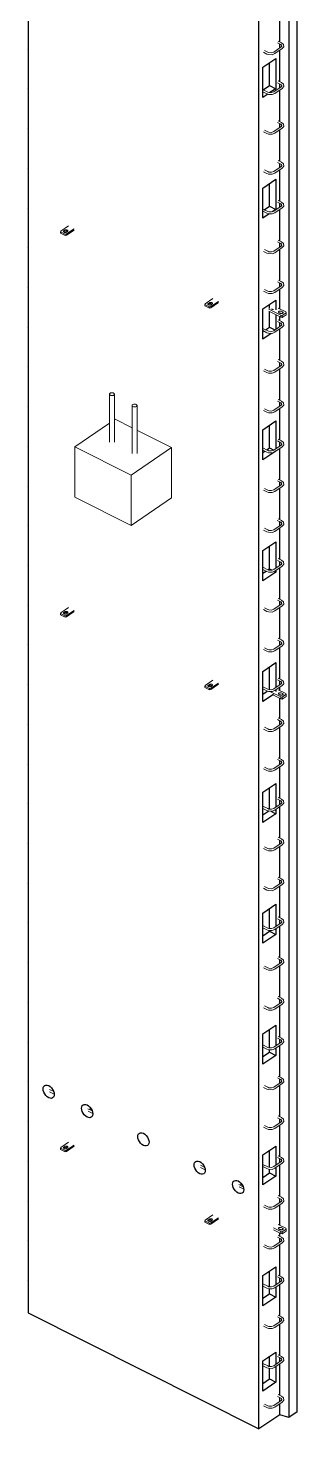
# Model space of a CAD drawing. Header units: millimetres. Extents: x -20701 to -6422, y 1067 to 18539.
# Drawn here: x -7509 to -6422, y 7198 to 12848 of the extents above; entities that cross this region are included whole.
import ezdxf

# ---------------------------------------------------------------- set-up
doc = ezdxf.new("R2010")
doc.units = ezdxf.units.MM
for name, color, linetype, lineweight in [('A-GENM', 13, 'Continuous', 18), ('A-WALL', 113, 'Continuous', 25), ('S-BEAM', 12, 'Continuous', 18), ('S-RBAR', 171, 'Continuous', 18)]:
    doc.layers.add(name, color=color, linetype=linetype, lineweight=lineweight)

# ---------------------------------------------------------------- blocks, each defined once
blk = doc.blocks.new('Rebar Bar - Part 4112021290-431004-3D Ortho')
at = {"layer": 'S-RBAR'}
for p, q in [((-13250.7, 11325.7), (-13250.7, 11132.2)), ((-13230.7, 11132.2), (-13230.7, 11325.7))]:
    blk.add_line(p, q, dxfattribs=at)
for points in [[(-13234.1, 11330.1, 0), (-13236.3, 11331, 0), (-13238.8, 11331.4, 0), (-13241.4, 11331.5, 0), (-13244, 11331.2, 0), (-13246.3, 11330.5, 0), (-13248.2, 11329.5, 0), (-13249.7, 11328.2, 0), (-13250.5, 11326.8, 0), (-13250.6, 11325.3, 0), (-13250.1, 11323.8, 0), (-13248.9, 11322.4, 0), (-13247.2, 11321.3, 0)], [(-13247.2, 11321.3, 0), (-13245, 11320.4, 0), (-13242.5, 11320, 0), (-13239.9, 11319.9, 0), (-13237.4, 11320.2, 0), (-13235, 11320.9, 0), (-13233.1, 11321.9, 0), (-13231.6, 11323.2, 0), (-13230.8, 11324.6, 0), (-13230.7, 11326.1, 0), (-13231.2, 11327.6, 0), (-13232.4, 11329, 0), (-13234.1, 11330.1, 0)]]:
    blk.add_polyline3d(points, dxfattribs=at)
blk = doc.blocks.new('Rebar Bar - Part 2227165887-431004-3D Ortho')
at = {"layer": 'S-RBAR'}
blk.add_line((-13671.1, 7796.6), (-13670.8, 7793.9), dxfattribs=at)
blk = doc.blocks.new('Rebar Bar - Part 3166313199-431004-3D Ortho')
at = {"layer": 'S-RBAR'}
for p, q in [((-12719.8, 7290.9), (-12706.3, 7284.1)), ((-12702.7, 7291.3), (-12716.2, 7298))]:
    blk.add_line(p, q, dxfattribs=at)
blk = doc.blocks.new('Rebar Bar - Part 2227165887-V1-3D Ortho')
at = {"layer": 'S-RBAR'}
for points in [[(-12678.6, 7292.2, 0), (-12687.1, 7289.2, 0), (-12698.2, 7289.6, 0), (-12702.7, 7291.3, 0)], [(-12674.1, 7285.6, 0), (-12685.5, 7281.3, 0), (-12699.2, 7281.7, 0), (-12706.3, 7284.1, 0)]]:
    blk.add_polyline3d(points, dxfattribs=at)
blk = doc.blocks.new('Rebar Bar - Part 981547073-431004-3D Ortho')
at = {"layer": 'S-RBAR'}
for p, q in [((-12648.5, 7312.5), (-12678.6, 7292.2)), ((-12674.1, 7285.6), (-12644.1, 7305.9))]:
    blk.add_line(p, q, dxfattribs=at)
blk = doc.blocks.new('Rebar Bar - Part 2227165887-V2-3D Ortho')
at = {"layer": 'S-RBAR'}
for points in [[(-12648.5, 7312.5, 0), (-12645.5, 7316.4, 0), (-12646.9, 7319.8, 0), (-12650.2, 7322.1, 0)], [(-12644.1, 7305.9, 0), (-12638.1, 7313.3, 0), (-12639.1, 7322.6, 0), (-12646.6, 7329.3, 0)]]:
    blk.add_polyline3d(points, dxfattribs=at)
blk = doc.blocks.new('Rebar Bar - Part 3131074535-431004-3D Ortho')
at = {"layer": 'S-RBAR'}
for p, q in [((-12663.7, 7328.9), (-12650.2, 7322.1)), ((-12646.6, 7329.3), (-12660.1, 7336))]:
    blk.add_line(p, q, dxfattribs=at)
blk = doc.blocks.new('Rebar Bar - Part 3166313199-V3-3D Ortho')
at = {"layer": 'S-RBAR'}
for p, q in [((-12702.7, 7451.8), (-12722.5, 7461.8)), ((-12722.5, 7452.8), (-12706.3, 7444.7))]:
    blk.add_line(p, q, dxfattribs=at)
blk = doc.blocks.new('Rebar Bar - Part 3166313199-V4-3D Ortho')
at = {"layer": 'S-RBAR'}
for p, q in [((-12719.8, 7612), (-12706.3, 7605.3)), ((-12702.7, 7612.4), (-12716.1, 7619.1))]:
    blk.add_line(p, q, dxfattribs=at)
blk = doc.blocks.new('Rebar Bar - Part 3131074535-V5-3D Ortho')
at = {"layer": 'S-RBAR'}
for p, q in [((-12664.1, 10861.7), (-12650.2, 10854.7)), ((-12646.6, 10861.9), (-12660.1, 10868.6))]:
    blk.add_line(p, q, dxfattribs=at)
blk = doc.blocks.new('Rebar Bar - Part 3166313199-V6-3D Ortho')
at = {"layer": 'S-RBAR'}
for p, q in [((-12702.7, 11626.7), (-12722.5, 11636.7)), ((-12722.4, 11627.7), (-12706.3, 11619.6))]:
    blk.add_line(p, q, dxfattribs=at)
blk = doc.blocks.new('Rebar Bar - Part 3131074535-V7-3D Ortho')
at = {"layer": 'S-RBAR'}
for p, q in [((-12663.7, 11824.9), (-12650.2, 11818.2)), ((-12646.6, 11825.3), (-12659.8, 11831.9))]:
    blk.add_line(p, q, dxfattribs=at)
blk = doc.blocks.new('Rebar Bar - Part 1179536722-431004-3D Ortho')
at = {"layer": 'S-RBAR'}
blk.add_line((-13419.5, 8493.6), (-13419.5, 8484.4), dxfattribs=at)
blk = doc.blocks.new('Rebar Bar - Part 1179536722-V9-3D Ortho')
at = {"layer": 'S-RBAR'}
blk.add_line((-12811.5, 8189.6), (-12811.5, 8179), dxfattribs=at)
blk = doc.blocks.new('Rebar Bar - Part 1449432374-431004-3D Ortho')
at = {"layer": 'S-RBAR'}
for p, q in [((-13567.4, 8558.8), (-13584.1, 8567.2)), ((-13583.8, 8558), (-13565.1, 8548.6)), ((-13412.2, 8480.8), (-13429.4, 8489.5)), ((-13428.5, 8480), (-13409.7, 8470.6))]:
    blk.add_line(p, q, dxfattribs=at)
blk = doc.blocks.new('Rebar Bar - Part 1449432374-V10-3D Ortho')
at = {"layer": 'S-RBAR'}
for p, q in [((-12957.4, 8252.4), (-12974.8, 8261.1)), ((-12973.8, 8251.7), (-12955.1, 8242.3)), ((-12802.1, 8174.4), (-12819.5, 8183.1)), ((-12818.5, 8173.7), (-12799.8, 8164.3))]:
    blk.add_line(p, q, dxfattribs=at)
blk = doc.blocks.new('RR spread anchor face based - RR-SA-1_4-160-2134593-3D Ortho')
at = {"layer": 'A-GENM'}
for p, q in [((-12955.4, 8039.9), (-12956.8, 8036.7)), ((-12956.8, 8036.7), (-12937.8, 8027.2)), ((-12956.8, 8031.9), (-12956.8, 8036.7)), ((-12937.8, 8022.3), (-12956.8, 8031.9)), ((-12924.5, 8060.8), (-12955.4, 8039.9)), ((-12942.5, 8041.5), (-12938.6, 8044.1)), ((-12938.6, 8039.3), (-12942.5, 8036.6)), ((-12937.8, 8027.2), (-12932.7, 8028.5)), ((-12937.8, 8022.3), (-12937.8, 8027.2)), ((-12932.7, 8028.5), (-12901.7, 8049.4)), ((-12901.7, 8044.6), (-12932.7, 8023.6)), ((-12932.7, 8028.5), (-12932.7, 8023.6)), ((-12928, 8038.8), (-12931.9, 8036.2)), ((-12932.7, 8023.6), (-12937.8, 8022.3))]:
    blk.add_line(p, q, dxfattribs=at)
for points in [[(-12931.9, 8036.2, 0), (-12933.3, 8035.5, 0), (-12934.9, 8035, 0), (-12936.7, 8034.8, 0), (-12938.5, 8034.8, 0), (-12940.2, 8035.1, 0), (-12941.8, 8035.7, 0), (-12943, 8036.5, 0), (-12943.8, 8037.5, 0), (-12944.2, 8038.5, 0), (-12944.1, 8039.6, 0), (-12943.5, 8040.6, 0), (-12942.5, 8041.5, 0)], [(-12938.6, 8044.1, 0), (-12937.2, 8044.9, 0), (-12935.6, 8045.3, 0), (-12933.8, 8045.5, 0), (-12932, 8045.5, 0), (-12930.3, 8045.2, 0), (-12928.7, 8044.6, 0), (-12927.5, 8043.8, 0), (-12926.7, 8042.8, 0), (-12926.3, 8041.8, 0), (-12926.4, 8040.7, 0), (-12927, 8039.7, 0), (-12928, 8038.8, 0)], [(-12927.7, 8039.1, 0), (-12928.7, 8039.7, 0), (-12930.3, 8040.3, 0), (-12932, 8040.6, 0), (-12933.8, 8040.7, 0), (-12935.6, 8040.5, 0), (-12937.2, 8040, 0), (-12938.6, 8039.3, 0)]]:
    blk.add_polyline3d(points, dxfattribs=at)
blk = doc.blocks.new('RR spread anchor face based - RR-SA-1_4-160-V11-3D Ortho')
at = {"layer": 'A-GENM'}
for p, q in [((-13538.9, 14185.9), (-13540.2, 14182.7)), ((-13507.9, 14206.8), (-13538.9, 14185.9)), ((-13526, 14187.5), (-13522, 14190.1)), ((-13522, 14185.2), (-13526, 14182.6)), ((-13516.1, 14174.5), (-13485.2, 14195.4)), ((-13485.2, 14190.5), (-13516.1, 14169.6)), ((-13511.4, 14184.8), (-13515.4, 14182.1)), ((-13540.2, 14182.7), (-13521.3, 14173.2)), ((-13540.2, 14177.8), (-13540.2, 14182.7)), ((-13521.3, 14168.3), (-13540.2, 14177.8)), ((-13521.3, 14173.2), (-13516.1, 14174.5)), ((-13521.3, 14168.3), (-13521.3, 14173.2)), ((-13516.1, 14169.6), (-13521.3, 14168.3)), ((-13516.1, 14174.5), (-13516.1, 14169.6))]:
    blk.add_line(p, q, dxfattribs=at)
for points in [[(-13515.4, 14182.1, 0), (-13516.7, 14181.4, 0), (-13518.3, 14180.9, 0), (-13520.1, 14180.7, 0), (-13522, 14180.8, 0), (-13523.7, 14181.1, 0), (-13525.2, 14181.7, 0), (-13526.4, 14182.5, 0), (-13527.3, 14183.5, 0), (-13527.6, 14184.5, 0), (-13527.5, 14185.6, 0), (-13527, 14186.6, 0), (-13526, 14187.5, 0)], [(-13522, 14190.1, 0), (-13520.7, 14190.8, 0), (-13519.1, 14191.3, 0), (-13517.3, 14191.5, 0), (-13515.4, 14191.5, 0), (-13513.7, 14191.1, 0), (-13512.2, 14190.5, 0), (-13511, 14189.8, 0), (-13510.1, 14188.8, 0), (-13509.8, 14187.8, 0), (-13509.9, 14186.7, 0), (-13510.4, 14185.7, 0), (-13511.4, 14184.8, 0)], [(-13511.3, 14185.2, 0), (-13512.2, 14185.7, 0), (-13513.7, 14186.3, 0), (-13515.4, 14186.6, 0), (-13517.3, 14186.6, 0), (-13519.1, 14186.4, 0), (-13520.7, 14186, 0), (-13522, 14185.2, 0)]]:
    blk.add_polyline3d(points, dxfattribs=at)
blk = doc.blocks.new('RR spread anchor face based - RR-SA-2_5-200-V12-3D Ortho')
at = {"layer": 'A-GENM'}
for p, q in [((-12699, 11714.7), (-12649.8, 11689.9)), ((-12649.8, 11681.8), (-12699, 11706.6)), ((-12686.3, 11714.4), (-12688.1, 11715.4)), ((-12630.2, 11703.2), (-12660.5, 11718.4)), ((-12652.5, 11697.5), (-12657.1, 11699.8)), ((-12647.9, 11705.9), (-12643.4, 11703.7)), ((-12645.7, 11696.7), (-12647.9, 11697.8)), ((-12644.4, 11689.2), (-12628.1, 11700.2)), ((-12628.1, 11700.2), (-12630.2, 11703.2)), ((-12628.1, 11692.1), (-12628.1, 11700.2)), ((-12649.8, 11689.9), (-12644.4, 11689.2)), ((-12649.8, 11681.8), (-12649.8, 11689.9)), ((-12644.4, 11681), (-12649.8, 11681.8)), ((-12628.1, 11692.1), (-12644.4, 11681)), ((-12644.4, 11681), (-12644.4, 11689.2))]:
    blk.add_line(p, q, dxfattribs=at)
for points in [[(-12679.4, 11713.7, 0), (-12681.2, 11713.4, 0), (-12683, 11713.5, 0), (-12684.7, 11713.8, 0), (-12686.3, 11714.4, 0)], [(-12657.1, 11699.8, 0), (-12658.3, 11700.6, 0), (-12659.1, 11701.5, 0), (-12659.5, 11702.6, 0), (-12659.4, 11703.6, 0), (-12658.8, 11704.6, 0), (-12657.8, 11705.5, 0), (-12656.5, 11706.2, 0), (-12654.8, 11706.7, 0), (-12653, 11706.9, 0), (-12651.2, 11706.9, 0), (-12649.5, 11706.5, 0), (-12647.9, 11705.9, 0)], [(-12647.9, 11697.8, 0), (-12649.5, 11698.4, 0), (-12651.2, 11698.7, 0), (-12653, 11698.8, 0), (-12654.8, 11698.6, 0)], [(-12643.4, 11703.7, 0), (-12642.2, 11702.9, 0), (-12641.4, 11701.9, 0), (-12641, 11700.9, 0), (-12641.1, 11699.8, 0), (-12641.7, 11698.8, 0), (-12642.7, 11697.9, 0), (-12644, 11697.2, 0), (-12645.7, 11696.7, 0), (-12647.4, 11696.5, 0), (-12649.3, 11696.6, 0), (-12651, 11696.9, 0), (-12652.5, 11697.5, 0)]]:
    blk.add_polyline3d(points, dxfattribs=at)
blk = doc.blocks.new('RR spread anchor face based - RR-SA-2_5-200-V13-3D Ortho')
at = {"layer": 'A-GENM'}
for p, q in [((-12630.2, 10163.8), (-12660.5, 10179)), ((-12691.2, 10171.3), (-12649.8, 10150.6)), ((-12649.8, 10142.4), (-12680.1, 10157.7)), ((-12652.5, 10158.1), (-12657.1, 10160.4)), ((-12649.8, 10150.6), (-12644.4, 10149.8)), ((-12649.8, 10142.4), (-12649.8, 10150.6)), ((-12644.4, 10141.6), (-12649.8, 10142.4)), ((-12647.9, 10166.6), (-12643.4, 10164.3)), ((-12645.7, 10157.3), (-12647.9, 10158.4)), ((-12644.4, 10149.8), (-12628.1, 10160.8)), ((-12628.1, 10152.7), (-12644.4, 10141.6)), ((-12644.4, 10141.6), (-12644.4, 10149.8)), ((-12628.1, 10160.8), (-12630.2, 10163.8)), ((-12628.1, 10152.7), (-12628.1, 10160.8))]:
    blk.add_line(p, q, dxfattribs=at)
for points in [[(-12657.1, 10160.4, 0), (-12658.3, 10161.2, 0), (-12659.1, 10162.1, 0), (-12659.5, 10163.2, 0), (-12659.4, 10164.2, 0), (-12658.8, 10165.2, 0), (-12657.8, 10166.1, 0), (-12656.5, 10166.8, 0), (-12654.8, 10167.3, 0), (-12653, 10167.5, 0), (-12651.2, 10167.5, 0), (-12649.5, 10167.1, 0), (-12647.9, 10166.6, 0)], [(-12647.9, 10158.4, 0), (-12649.5, 10159, 0), (-12651.2, 10159.4, 0), (-12653, 10159.4, 0), (-12654.8, 10159.2, 0)], [(-12643.4, 10164.3, 0), (-12642.2, 10163.5, 0), (-12641.4, 10162.5, 0), (-12641, 10161.5, 0), (-12641.1, 10160.4, 0), (-12641.7, 10159.4, 0), (-12642.7, 10158.5, 0), (-12644, 10157.8, 0), (-12645.7, 10157.3, 0), (-12647.4, 10157.1, 0), (-12649.3, 10157.2, 0), (-12651, 10157.5, 0), (-12652.5, 10158.1, 0)]]:
    blk.add_polyline3d(points, dxfattribs=at)
blk = doc.blocks.new('RR spread anchor face based - RR-SA-2_5-200-1726821-3D Ortho')
at = {"layer": 'A-GENM'}
for p, q in [((-12680.1, 13861.9), (-12649.8, 13846.7)), ((-12649.8, 13838.6), (-12680.1, 13853.8)), ((-12630.2, 13860), (-12660.5, 13875.2)), ((-12652.5, 13854.3), (-12657.1, 13856.5)), ((-12649.8, 13846.7), (-12644.4, 13845.9)), ((-12649.8, 13838.6), (-12649.8, 13846.7)), ((-12647.9, 13862.7), (-12643.4, 13860.4)), ((-12645.7, 13853.5), (-12647.9, 13854.6)), ((-12644.4, 13845.9), (-12628.1, 13857)), ((-12628.1, 13848.8), (-12644.4, 13837.8)), ((-12644.4, 13837.8), (-12644.4, 13845.9)), ((-12628.1, 13857), (-12630.2, 13860)), ((-12628.1, 13848.8), (-12628.1, 13857)), ((-12644.4, 13837.8), (-12649.8, 13838.6))]:
    blk.add_line(p, q, dxfattribs=at)
for points in [[(-12657.1, 13856.5, 0), (-12658.3, 13857.3, 0), (-12659.1, 13858.3, 0), (-12659.5, 13859.3, 0), (-12659.4, 13860.4, 0), (-12658.8, 13861.4, 0), (-12657.8, 13862.3, 0), (-12656.5, 13863, 0), (-12654.8, 13863.5, 0), (-12653, 13863.7, 0), (-12651.2, 13863.6, 0), (-12649.5, 13863.3, 0), (-12647.9, 13862.7, 0)], [(-12647.9, 13854.6, 0), (-12649.5, 13855.2, 0), (-12651.2, 13855.5, 0), (-12653, 13855.6, 0), (-12654.8, 13855.4, 0)], [(-12643.4, 13860.4, 0), (-12642.2, 13859.6, 0), (-12641.4, 13858.7, 0), (-12641, 13857.7, 0), (-12641.1, 13856.6, 0), (-12641.7, 13855.6, 0), (-12642.7, 13854.7, 0), (-12644, 13854, 0), (-12645.7, 13853.5, 0), (-12647.4, 13853.3, 0), (-12649.3, 13853.3, 0), (-12651, 13853.7, 0), (-12652.5, 13854.3, 0)]]:
    blk.add_polyline3d(points, dxfattribs=at)

msp = doc.modelspace()

# ---------------------------------------------------------------- linework, layer by layer
at = {"layer": 'A-WALL'}
for p, q in [((-7508.32417, 14770.09713), (-7508.32417, 7665.60399)), ((-6576.31833, 7197.5092), (-6576.31833, 14585.77831)), ((-6454.64938, 14599.92668), (-6454.64938, 7244.15133)), ((-6422.02256, 11388.88867), (-6422.02256, 14622.02008)), ((-6491.48422, 12792.4611), (-6491.48422, 12919.36398)), ((-6491.48422, 12768.33639), (-6491.48422, 12783.51423)), ((-6560.00408, 12690.24617), (-6507.79847, 12725.59744)), ((-6507.79847, 12725.59744), (-6507.79847, 12603.74583)), ((-6491.48422, 12631.88776), (-6491.48422, 12758.79064)), ((-6560.00408, 12568.39457), (-6560.00408, 12690.24617)), ((-6533.26738, 12616.96449), (-6533.26738, 12708.35105)), ((-6558.94186, 12599.5789), (-6533.26738, 12616.96449)), ((-6533.26738, 12616.96449), (-6507.79847, 12603.74583)), ((-6507.79847, 12603.74583), (-6531.20956, 12587.89291)), ((-6491.48422, 12607.76305), (-6491.48422, 12622.94089)), ((-6540.23434, 12581.78174), (-6560.00408, 12568.39457)), ((-6491.48422, 12471.31442), (-6491.48422, 12597.90671)), ((-6491.48422, 12447.18971), (-6491.48422, 12462.36755)), ((-6491.48422, 12310.74108), (-6491.48422, 12437.64396)), ((-6491.48422, 12286.61637), (-6491.48422, 12301.79421)), ((-6491.48422, 12150.16774), (-6491.48422, 12277.07062)), ((-6560.00408, 12202.83974), (-6507.79847, 12238.19101)), ((-6533.26738, 12129.55806), (-6533.26738, 12220.94462)), ((-6507.79847, 12238.19101), (-6507.79847, 12116.33941)), ((-6560.00408, 12080.98814), (-6560.00408, 12202.83974)), ((-6534.08404, 12098.54001), (-6560.00408, 12080.98814)), ((-6554.12041, 12115.43733), (-6533.26738, 12129.55806)), ((-6533.26738, 12129.55806), (-6507.79847, 12116.33941)), ((-6507.79847, 12116.33941), (-6521.42377, 12107.11297)), ((-6491.48422, 12126.04303), (-6491.48422, 12141.22087)), ((-6491.48422, 11989.5944), (-6491.48422, 12116.49728)), ((-6491.48422, 11965.46969), (-6491.48422, 11980.64753)), ((-6491.48422, 11829.02106), (-6491.48422, 11955.92394)), ((-6491.48422, 11804.89635), (-6491.48422, 11820.07419)), ((-6491.48422, 11715.15087), (-6491.48422, 11795.3506)), ((-6560.00408, 11715.43332), (-6507.79847, 11750.78458)), ((-6560.00408, 11593.58171), (-6560.00408, 11715.43332)), ((-6533.26738, 11716.89522), (-6533.26738, 11733.5382)), ((-6533.26738, 11642.15163), (-6533.26738, 11704.92357)), ((-6507.79847, 11750.78458), (-6507.79847, 11711.8)), ((-6491.48422, 11698.21877), (-6491.48422, 11698.6862)), ((-6549.29896, 11631.29577), (-6533.26738, 11642.15163)), ((-6533.26738, 11642.15163), (-6511.40128, 11630.80288)), ((-6507.79847, 11692.13195), (-6507.79847, 11633.21621)), ((-6491.48422, 11668.44772), (-6491.48422, 11683.93821)), ((-6491.48422, 11644.32301), (-6491.48422, 11659.50085)), ((-6560.00408, 11624.04675), (-6556.88035, 11626.162)), ((-6525.97058, 11616.62765), (-6560.00408, 11593.58171)), ((-6491.48422, 11507.87438), (-6491.48422, 11634.77726)), ((-6491.48422, 11483.74967), (-6491.48422, 11498.92751)), ((-6491.48422, 11347.30104), (-6491.48422, 11474.20392)), ((-6422.02256, 7266.24473), (-6422.02256, 11372.64599)), ((-6422.02087, 11372.64713), (-6422.02087, 11388.88981)), ((-6491.48422, 11323.17633), (-6491.48422, 11338.35417)), ((-6491.48422, 11186.7277), (-6491.48422, 11313.63058)), ((-6560.00408, 11228.02689), (-6507.79847, 11263.37816)), ((-6533.26738, 11154.7452), (-6533.26738, 11246.13177)), ((-6507.79847, 11263.37816), (-6507.79847, 11151.49619)), ((-6560.00408, 11106.17528), (-6560.00408, 11228.02689)), ((-6560.00408, 11136.64032), (-6552.06128, 11142.01883)), ((-6507.79847, 11141.52655), (-6560.00408, 11106.17528)), ((-6544.47752, 11147.1542), (-6533.26738, 11154.7452)), ((-6533.26738, 11154.7452), (-6516.12603, 11145.84865)), ((-6507.79847, 11142.00997), (-6507.79847, 11141.52655)), ((-6491.48422, 11162.60299), (-6491.48422, 11177.78083)), ((-6491.48422, 11026.15436), (-6491.48422, 11153.05724)), ((-6491.48422, 11002.02965), (-6491.48422, 11017.20749)), ((-6491.48422, 10865.58102), (-6491.48422, 10992.4839)), ((-6491.48422, 10841.45631), (-6491.48422, 10856.63415)), ((-6491.48422, 10705.00768), (-6491.48422, 10831.91056)), ((-6560.00408, 10740.62046), (-6507.79847, 10775.97173)), ((-6560.00408, 10618.76885), (-6560.00408, 10740.62046)), ((-6533.26738, 10667.33877), (-6533.26738, 10758.72534)), ((-6507.79847, 10775.97173), (-6507.79847, 10669.77617)), ((-6491.48422, 10680.88297), (-6491.48422, 10696.06081)), ((-6560.00408, 10649.23389), (-6547.24221, 10657.87565)), ((-6507.79847, 10654.12012), (-6560.00408, 10618.76885)), ((-6539.65637, 10663.01244), (-6533.26738, 10667.33877)), ((-6533.26738, 10667.33877), (-6522.35978, 10661.6776)), ((-6513.1903, 10656.91854), (-6507.79847, 10654.12012)), ((-6507.79847, 10660.28995), (-6507.79847, 10654.12012)), ((-6491.48422, 10544.43434), (-6491.48422, 10671.33722)), ((-6491.48422, 10520.30963), (-6491.48422, 10535.48747)), ((-6491.48422, 10383.861), (-6491.48422, 10510.76388)), ((-6491.48422, 10359.73629), (-6491.48422, 10374.91413)), ((-6491.48422, 10223.40291), (-6491.48422, 10350.19054)), ((-6560.00408, 10253.21403), (-6507.79847, 10288.5653)), ((-6507.79847, 10288.5653), (-6507.79847, 10188.05615)), ((-6560.00408, 10131.36242), (-6560.00408, 10253.21403)), ((-6533.26738, 10179.93234), (-6533.26738, 10271.31891)), ((-6560.00408, 10161.82746), (-6542.23492, 10173.85993)), ((-6533.26738, 10179.93234), (-6532.26985, 10179.41462)), ((-6507.79847, 10178.56993), (-6507.79847, 10172.33832)), ((-6491.48422, 10199.16295), (-6491.48422, 10214.34079)), ((-6491.48422, 10175.7589), (-6491.48422, 10189.6172)), ((-6517.58702, 10160.08533), (-6560.00408, 10131.36242)), ((-6491.48422, 10158.8268), (-6491.48422, 10159.29423)), ((-6491.48422, 10062.71432), (-6491.48422, 10144.54624)), ((-6491.48422, 10038.58961), (-6491.48422, 10053.76745)), ((-6491.48422, 9902.14098), (-6491.48422, 10029.04386)), ((-6491.48422, 9878.01627), (-6491.48422, 9893.19411)), ((-6491.48422, 9741.56764), (-6491.48422, 9868.47052)), ((-6560.00408, 9765.8076), (-6507.79847, 9801.15887)), ((-6533.26738, 9697.84903), (-6533.26738, 9783.91248)), ((-6507.79847, 9801.15887), (-6507.79847, 9706.33613)), ((-6560.00408, 9643.95599), (-6560.00408, 9765.8076)), ((-6491.48422, 9717.44293), (-6491.48422, 9732.62077)), ((-6560.00408, 9674.42104), (-6536.4968, 9690.3391)), ((-6507.79847, 9679.30726), (-6560.00408, 9643.95599)), ((-6527.67778, 9689.62485), (-6507.79847, 9679.30726)), ((-6507.79847, 9696.84991), (-6507.79847, 9679.30726)), ((-6491.48422, 9580.9943), (-6491.48422, 9707.89718)), ((-6491.48422, 9556.86959), (-6491.48422, 9572.04743)), ((-6491.48422, 9420.42096), (-6491.48422, 9547.32384)), ((-6491.48422, 9396.29625), (-6491.48422, 9411.47409)), ((-6491.48422, 9259.84762), (-6491.48422, 9386.7505)), ((-6560.00408, 9278.40117), (-6507.79847, 9313.75244)), ((-6560.00408, 9156.54957), (-6560.00408, 9278.40117)), ((-6533.26738, 9216.12901), (-6533.26738, 9296.50605)), ((-6507.79847, 9313.75244), (-6507.79847, 9224.61611)), ((-6507.79847, 9215.12989), (-6507.79847, 9191.90083)), ((-6491.48422, 9235.72291), (-6491.48422, 9250.90075)), ((-6491.48422, 9099.27428), (-6491.48422, 9226.17716)), ((-6560.00408, 9187.01461), (-6533.26738, 9205.11949)), ((-6507.79847, 9191.90083), (-6560.00408, 9156.54957)), ((-6533.26738, 9205.11949), (-6533.26738, 9208.11488)), ((-6533.26738, 9205.11949), (-6507.79847, 9191.90083)), ((-6491.48422, 9075.14957), (-6491.48422, 9090.32741)), ((-6491.48422, 8938.70094), (-6491.48422, 9065.60382)), ((-6491.48422, 8914.57623), (-6491.48422, 8929.75407)), ((-6491.48422, 8778.1276), (-6491.48422, 8905.03048)), ((-6560.00408, 8790.99474), (-6507.79847, 8826.34601)), ((-6507.79847, 8826.34601), (-6507.79847, 8742.89609)), ((-6560.00408, 8669.14314), (-6560.00408, 8790.99474)), ((-6533.26738, 8734.40899), (-6533.26738, 8809.09962)), ((-6491.48422, 8754.00289), (-6491.48422, 8769.18073)), ((-6560.00408, 8699.60818), (-6533.26738, 8717.71306)), ((-6507.79847, 8704.4944), (-6560.00408, 8669.14314)), ((-6533.26738, 8717.71306), (-6533.26738, 8726.39486)), ((-6533.26738, 8717.71306), (-6507.79847, 8704.4944)), ((-6507.79847, 8733.40987), (-6507.79847, 8704.4944)), ((-6491.48422, 8617.55426), (-6491.48422, 8744.45714)), ((-6491.48422, 8593.42955), (-6491.48422, 8608.60739)), ((-6491.48422, 8456.98092), (-6491.48422, 8583.8838)), ((-6491.48422, 8432.85621), (-6491.48422, 8448.03405)), ((-6491.48422, 8296.40758), (-6491.48422, 8423.31046)), ((-6560.00408, 8303.58831), (-6507.79847, 8338.93958)), ((-6533.26738, 8252.68897), (-6533.26738, 8321.69319)), ((-6507.79847, 8338.93958), (-6507.79847, 8261.17607)), ((-6560.00408, 8181.73671), (-6560.00408, 8303.58831)), ((-6507.79847, 8251.68985), (-6507.79847, 8217.08798)), ((-6491.48422, 8272.28287), (-6491.48422, 8287.46071)), ((-6491.48422, 8135.83424), (-6491.48422, 8262.73712)), ((-6560.00408, 8212.20175), (-6533.26738, 8230.30663)), ((-6507.79847, 8217.08798), (-6560.00408, 8181.73671)), ((-6533.26738, 8230.30663), (-6533.26738, 8244.67484)), ((-6533.26738, 8230.30663), (-6507.79847, 8217.08798)), ((-6491.48422, 8111.70953), (-6491.48422, 8126.88737)), ((-6491.48422, 8018.98545), (-6491.48422, 8102.16378)), ((-6491.48422, 7975.2609), (-6491.48422, 7987.77279)), ((-6491.48422, 7951.13619), (-6491.48422, 7966.31403)), ((-6491.48422, 7814.68756), (-6491.48422, 7941.59044)), ((-6560.00408, 7816.18189), (-6507.79847, 7851.53315)), ((-6560.00408, 7694.33028), (-6560.00408, 7816.18189)), ((-6533.26738, 7770.96895), (-6533.26738, 7834.28677)), ((-6507.79847, 7851.53315), (-6507.79847, 7779.45605)), ((-6491.48422, 7790.56285), (-6491.48422, 7805.74069)), ((-6560.00408, 7724.79532), (-6533.26738, 7742.9002)), ((-6533.26738, 7742.9002), (-6533.26738, 7762.95482)), ((-6533.26738, 7742.9002), (-6507.79847, 7729.68155)), ((-6507.79847, 7769.96983), (-6507.79847, 7729.68155)), ((-6491.48422, 7654.11422), (-6491.48422, 7781.0171)), ((-6507.79847, 7729.68155), (-6560.00408, 7694.33028)), ((-7508.32417, 7665.60399), (-6576.31833, 7197.5092)), ((-6491.48422, 7629.98951), (-6491.48422, 7645.16735)), ((-6491.48422, 7493.54088), (-6491.48422, 7620.44376)), ((-6560.00408, 7472.56035), (-6507.79847, 7507.91162)), ((-6560.00408, 7350.70875), (-6560.00408, 7472.56035)), ((-6533.26738, 7449.82227), (-6533.26738, 7490.66523)), ((-6507.79847, 7507.91162), (-6507.79847, 7458.30937)), ((-6491.48422, 7469.41617), (-6491.48422, 7484.59401)), ((-6491.48422, 7332.96754), (-6491.48422, 7459.87042)), ((-6533.26738, 7399.27867), (-6533.26738, 7441.80814)), ((-6507.79847, 7448.82315), (-6507.79847, 7386.06002)), ((-6560.00408, 7381.17379), (-6533.26738, 7399.27867)), ((-6507.79847, 7386.06002), (-6560.00408, 7350.70875)), ((-6533.26738, 7399.27867), (-6507.79847, 7386.06002)), ((-6491.48422, 7308.84283), (-6491.48422, 7324.02067)), ((-6491.48422, 7254.95501), (-6491.48422, 7299.29708)), ((-6491.48422, 7254.95501), (-6576.31833, 7197.5092)), ((-6454.64938, 7244.15133), (-6491.48422, 7254.95501)), ((-6422.02256, 7266.24473), (-6454.64938, 7244.15133))]:
    msp.add_line(p, q, dxfattribs=at)
for points in [[(-7425.05258, 8533.60662, 0), (-7430.93601, 8537.39194, 0), (-7436.4185, 8542.5801, 0), (-7441.12642, 8548.81752, 0), (-7444.73894, 8555.67915, 0), (-7447.00986, 8562.69736, 0), (-7447.78443, 8569.39389, 0), (-7447.00986, 8575.31237, 0), (-7444.73894, 8580.04947, 0), (-7441.12642, 8583.28236, 0), (-7436.4185, 8584.79073, 0), (-7430.93601, 8584.47179, 0), (-7425.05258, 8582.34726, 0)], [(-7425.05258, 8582.34726, 0), (-7419.16914, 8578.56194, 0), (-7413.68665, 8573.37379, 0), (-7408.97873, 8567.13636, 0), (-7405.36622, 8560.27474, 0), (-7403.0953, 8553.25652, 0), (-7402.32073, 8546.56, 0), (-7403.0953, 8540.64152, 0), (-7405.36622, 8535.90442, 0), (-7408.97873, 8532.67152, 0), (-7413.68665, 8531.16315, 0), (-7419.16914, 8531.4821, 0), (-7425.05258, 8533.60662, 0)], [(-7269.71827, 8455.59082, 0), (-7275.60171, 8459.37615, 0), (-7281.0842, 8464.5643, 0), (-7285.79212, 8470.80173, 0), (-7289.40463, 8477.66335, 0), (-7291.67555, 8484.68157, 0), (-7292.45012, 8491.37809, 0), (-7291.67555, 8497.29657, 0), (-7289.40463, 8502.03367, 0), (-7285.79212, 8505.26657, 0), (-7281.0842, 8506.77494, 0), (-7275.60171, 8506.45599, 0), (-7269.71827, 8504.33147, 0)], [(-7269.71827, 8504.33147, 0), (-7263.83484, 8500.54615, 0), (-7258.35235, 8495.35799, 0), (-7253.64443, 8489.12057, 0), (-7250.03191, 8482.25894, 0), (-7247.76099, 8475.24073, 0), (-7246.98642, 8468.5442, 0), (-7247.76099, 8462.62572, 0), (-7250.03191, 8457.88862, 0), (-7253.64443, 8454.65573, 0), (-7258.35235, 8453.14736, 0), (-7263.83484, 8453.4663, 0), (-7269.71827, 8455.59082, 0)], [(-7042.39977, 8341.42136, 0), (-7048.28321, 8345.20669, 0), (-7053.7657, 8350.39484, 0), (-7058.47362, 8356.63227, 0), (-7062.08613, 8363.49389, 0), (-7064.35706, 8370.51211, 0), (-7065.13162, 8377.20863, 0), (-7064.35706, 8383.12711, 0), (-7062.08613, 8387.86421, 0), (-7058.47362, 8391.0971, 0), (-7053.7657, 8392.60548, 0), (-7048.28321, 8392.28653, 0), (-7042.39977, 8390.16201, 0)], [(-7042.39977, 8390.16201, 0), (-7036.51634, 8386.37669, 0), (-7031.03385, 8381.18853, 0), (-7026.32593, 8374.95111, 0), (-7022.71342, 8368.08948, 0), (-7020.44249, 8361.07127, 0), (-7019.66792, 8354.37474, 0), (-7020.44249, 8348.45626, 0), (-7022.71342, 8343.71916, 0), (-7026.32593, 8340.48627, 0), (-7031.03385, 8338.9779, 0), (-7036.51634, 8339.29684, 0), (-7042.39977, 8341.42136, 0)], [(-6815.08128, 8227.2519, 0), (-6820.96471, 8231.03723, 0), (-6826.4472, 8236.22538, 0), (-6831.15512, 8242.46281, 0), (-6834.76764, 8249.32443, 0), (-6837.03856, 8256.34265, 0), (-6837.81313, 8263.03917, 0), (-6837.03856, 8268.95765, 0), (-6834.76764, 8273.69475, 0), (-6831.15512, 8276.92764, 0), (-6826.4472, 8278.43602, 0), (-6820.96471, 8278.11707, 0), (-6815.08128, 8275.99255, 0)], [(-6815.08128, 8275.99255, 0), (-6809.19784, 8272.20723, 0), (-6803.71535, 8267.01907, 0), (-6799.00743, 8260.78164, 0), (-6795.39492, 8253.92002, 0), (-6793.124, 8246.90181, 0), (-6792.34943, 8240.20528, 0), (-6793.124, 8234.2868, 0), (-6795.39492, 8229.5497, 0), (-6799.00743, 8226.31681, 0), (-6803.71535, 8224.80843, 0), (-6809.19784, 8225.12738, 0), (-6815.08128, 8227.2519, 0)], [(-6659.74697, 8149.23611, 0), (-6665.63041, 8153.02143, 0), (-6671.1129, 8158.20958, 0), (-6675.82082, 8164.44701, 0), (-6679.43333, 8171.30863, 0), (-6681.70425, 8178.32685, 0), (-6682.47882, 8185.02337, 0), (-6681.70425, 8190.94185, 0), (-6679.43333, 8195.67895, 0), (-6675.82082, 8198.91185, 0), (-6671.1129, 8200.42022, 0), (-6665.63041, 8200.10127, 0), (-6659.74697, 8197.97675, 0)], [(-6659.74697, 8197.97675, 0), (-6653.86354, 8194.19143, 0), (-6648.38105, 8189.00327, 0), (-6643.67313, 8182.76585, 0), (-6640.06061, 8175.90422, 0), (-6637.78969, 8168.88601, 0), (-6637.01512, 8162.18948, 0), (-6637.78969, 8156.271, 0), (-6640.06061, 8151.5339, 0), (-6643.67313, 8148.30101, 0), (-6648.38105, 8146.79264, 0), (-6653.86354, 8147.11158, 0), (-6659.74697, 8149.23611, 0)]]:
    msp.add_polyline3d(points, dxfattribs=at)
at = {"layer": 'S-BEAM'}
for p, q in [((-7319.12304, 11159.63015), (-7179.41151, 11254.23645)), ((-7159.61422, 11267.64228), (-7155.9805, 11270.10287)), ((-7088.10907, 11236.01482), (-7155.9805, 11270.10287)), ((-6928.662, 11155.93341), (-7068.31179, 11226.07174)), ((-7319.12304, 10956.54414), (-7319.12304, 11159.63015)), ((-7319.12304, 11159.63015), (-7091.80454, 11045.46069)), ((-6928.662, 11155.93341), (-7091.80454, 11045.46069)), ((-6928.662, 10952.84739), (-6928.662, 11155.93341)), ((-7091.80454, 11045.46069), (-7091.80454, 10842.37468)), ((-7091.80454, 10842.37468), (-7319.12304, 10956.54414)), ((-7091.80454, 10842.37468), (-6928.662, 10952.84739))]:
    msp.add_line(p, q, dxfattribs=at)

# ---------------------------------------------------------------- block references
at = {"layer": 'A-GENM'}
for name, p in [('RR spread anchor face based - RR-SA-1_4-160-V11-3D Ortho', (6162.51877, -2156.77345)), ('RR spread anchor face based - RR-SA-1_4-160-2134593-3D Ortho', (6162.51877, 3696.16542)), ('RR spread anchor face based - RR-SA-2_5-200-V12-3D Ortho', (6162.51877, 0)), ('RR spread anchor face based - RR-SA-1_4-160-2134593-3D Ortho', (5579.06796, 2449.80839)), ('RR spread anchor face based - RR-SA-1_4-160-2134593-3D Ortho', (6162.51877, 2156.77345)), ('RR spread anchor face based - RR-SA-2_5-200-V13-3D Ortho', (6162.51877, 0)), ('RR spread anchor face based - RR-SA-1_4-160-2134593-3D Ortho', (5579.06796, 293.03495)), ('RR spread anchor face based - RR-SA-1_4-160-2134593-3D Ortho', (6162.51877, 0)), ('RR spread anchor face based - RR-SA-2_5-200-1726821-3D Ortho', (6162.51877, -5852.93886))]:
    msp.add_blockref(name, p, dxfattribs=at)
at = {"layer": 'S-RBAR'}
for name, p in [('Rebar Bar - Part 981547073-431004-3D Ortho', (6162.51877, 5459.49356)), ('Rebar Bar - Part 3131074535-431004-3D Ortho', (6162.51877, 5459.49356)), ('Rebar Bar - Part 2227165887-V2-3D Ortho', (6162.51877, 5459.49356)), ('Rebar Bar - Part 2227165887-431004-3D Ortho', (6162.51877, 4966.58125)), ('Rebar Bar - Part 3166313199-431004-3D Ortho', (6162.51877, 5459.49356)), ('Rebar Bar - Part 2227165887-V1-3D Ortho', (6162.51877, 5459.49356)), ('Rebar Bar - Part 2227165887-431004-3D Ortho', (6162.51877, 4806.36895)), ('Rebar Bar - Part 981547073-431004-3D Ortho', (6162.51877, 5298.92022)), ('Rebar Bar - Part 3131074535-431004-3D Ortho', (6162.51877, 5298.92022)), ('Rebar Bar - Part 2227165887-V2-3D Ortho', (6162.51877, 5298.92022)), ('Rebar Bar - Part 3166313199-V3-3D Ortho', (6162.51877, 5138.34688)), ('Rebar Bar - Part 2227165887-V1-3D Ortho', (6162.51877, 5298.92022)), ('Rebar Bar - Part 2227165887-431004-3D Ortho', (6162.51877, 4646.15665)), ('Rebar Bar - Part 3166313199-431004-3D Ortho', (6162.51877, 5138.34688)), ('Rebar Bar - Part 981547073-431004-3D Ortho', (6162.51877, 5138.34688)), ('Rebar Bar - Part 3131074535-431004-3D Ortho', (6162.51877, 5138.34688)), ('Rebar Bar - Part 2227165887-V2-3D Ortho', (6162.51877, 5138.34688)), ('Rebar Bar - Part 2227165887-V1-3D Ortho', (6162.51877, 5138.34688)), ('Rebar Bar - Part 2227165887-431004-3D Ortho', (6162.51877, 4485.94435)), ('Rebar Bar - Part 3166313199-431004-3D Ortho', (6162.51877, 4977.77354)), ('Rebar Bar - Part 2227165887-V1-3D Ortho', (6162.51877, 4977.77354)), ('Rebar Bar - Part 981547073-431004-3D Ortho', (6162.51877, 4977.77354)), ('Rebar Bar - Part 3131074535-431004-3D Ortho', (6162.51877, 4977.77354)), ('Rebar Bar - Part 2227165887-V2-3D Ortho', (6162.51877, 4977.77354)), ('Rebar Bar - Part 3131074535-431004-3D Ortho', (6162.51877, 4817.2002)), ('Rebar Bar - Part 2227165887-431004-3D Ortho', (6162.51877, 4325.73205)), ('Rebar Bar - Part 3166313199-V3-3D Ortho', (6162.51877, 4656.62686)), ('Rebar Bar - Part 2227165887-V1-3D Ortho', (6162.51877, 4817.2002)), ('Rebar Bar - Part 981547073-431004-3D Ortho', (6162.51877, 4817.2002)), ('Rebar Bar - Part 2227165887-V2-3D Ortho', (6162.51877, 4817.2002)), ('Rebar Bar - Part 3131074535-431004-3D Ortho', (6162.51877, 4656.62686)), ('Rebar Bar - Part 2227165887-V2-3D Ortho', (6162.51877, 4656.62686)), ('Rebar Bar - Part 2227165887-431004-3D Ortho', (6162.51877, 4165.51976)), ('Rebar Bar - Part 3166313199-431004-3D Ortho', (6162.51877, 4656.62686)), ('Rebar Bar - Part 2227165887-V1-3D Ortho', (6162.51877, 4656.62686)), ('Rebar Bar - Part 981547073-431004-3D Ortho', (6162.51877, 4656.62686)), ('Rebar Bar - Part 3131074535-V7-3D Ortho', (6162.51877, 0)), ('Rebar Bar - Part 2227165887-V2-3D Ortho', (6162.51877, 4496.05352)), ('Rebar Bar - Part 2227165887-431004-3D Ortho', (6162.51877, 4005.30746)), ('Rebar Bar - Part 3166313199-431004-3D Ortho', (6162.51877, 4496.05352)), ('Rebar Bar - Part 2227165887-V1-3D Ortho', (6162.51877, 4496.05352)), ('Rebar Bar - Part 981547073-431004-3D Ortho', (6162.51877, 4496.05352)), ('Rebar Bar - Part 2227165887-431004-3D Ortho', (6162.51877, 3845.09516)), ('Rebar Bar - Part 981547073-431004-3D Ortho', (6162.51877, 4335.48018)), ('Rebar Bar - Part 3131074535-431004-3D Ortho', (6162.51877, 4335.48018)), ('Rebar Bar - Part 2227165887-V2-3D Ortho', (6162.51877, 4335.48018)), ('Rebar Bar - Part 3166313199-V6-3D Ortho', (6162.51877, 0)), ('Rebar Bar - Part 2227165887-V1-3D Ortho', (6162.51877, 4335.48018)), ('Rebar Bar - Part 2227165887-431004-3D Ortho', (6162.51877, 3684.88286)), ('Rebar Bar - Part 3166313199-431004-3D Ortho', (6162.51877, 4174.90684)), ('Rebar Bar - Part 981547073-431004-3D Ortho', (6162.51877, 4174.90684)), ('Rebar Bar - Part 3131074535-431004-3D Ortho', (6162.51877, 4174.90684)), ('Rebar Bar - Part 2227165887-V2-3D Ortho', (6162.51877, 4174.90684)), ('Rebar Bar - Part 2227165887-V1-3D Ortho', (6162.51877, 4174.90684)), ('Rebar Bar - Part 4112021290-431004-3D Ortho', (6071.21634, 45.85614)), ('Rebar Bar - Part 2227165887-431004-3D Ortho', (6162.51877, 3524.67056)), ('Rebar Bar - Part 4112021290-431004-3D Ortho', (6162.51877, 0)), ('Rebar Bar - Part 3166313199-431004-3D Ortho', (6162.51877, 4014.3335)), ('Rebar Bar - Part 2227165887-V1-3D Ortho', (6162.51877, 4014.3335)), ('Rebar Bar - Part 981547073-431004-3D Ortho', (6162.51877, 4014.3335)), ('Rebar Bar - Part 3131074535-431004-3D Ortho', (6162.51877, 4014.3335)), ('Rebar Bar - Part 2227165887-V2-3D Ortho', (6162.51877, 4014.3335)), ('Rebar Bar - Part 3131074535-431004-3D Ortho', (6162.51877, 3853.76016)), ('Rebar Bar - Part 2227165887-431004-3D Ortho', (6162.51877, 3364.45826)), ('Rebar Bar - Part 3166313199-V3-3D Ortho', (6162.51877, 3693.18682)), ('Rebar Bar - Part 2227165887-V1-3D Ortho', (6162.51877, 3853.76016)), ('Rebar Bar - Part 981547073-431004-3D Ortho', (6162.51877, 3853.76016)), ('Rebar Bar - Part 2227165887-V2-3D Ortho', (6162.51877, 3853.76016)), ('Rebar Bar - Part 3131074535-431004-3D Ortho', (6162.51877, 3693.18682)), ('Rebar Bar - Part 2227165887-V2-3D Ortho', (6162.51877, 3693.18682)), ('Rebar Bar - Part 2227165887-431004-3D Ortho', (6162.51877, 3204.24597)), ('Rebar Bar - Part 3166313199-431004-3D Ortho', (6162.51877, 3693.18682)), ('Rebar Bar - Part 2227165887-V1-3D Ortho', (6162.51877, 3693.18682)), ('Rebar Bar - Part 981547073-431004-3D Ortho', (6162.51877, 3693.18682)), ('Rebar Bar - Part 3131074535-V5-3D Ortho', (6162.51877, 0)), ('Rebar Bar - Part 2227165887-V2-3D Ortho', (6162.51877, 3532.61348)), ('Rebar Bar - Part 2227165887-431004-3D Ortho', (6162.51877, 3044.03367)), ('Rebar Bar - Part 3166313199-431004-3D Ortho', (6162.51877, 3532.61348)), ('Rebar Bar - Part 2227165887-V1-3D Ortho', (6162.51877, 3532.61348)), ('Rebar Bar - Part 981547073-431004-3D Ortho', (6162.51877, 3532.61348)), ('Rebar Bar - Part 2227165887-431004-3D Ortho', (6162.51877, 2883.82137)), ('Rebar Bar - Part 981547073-431004-3D Ortho', (6162.51877, 3372.04014)), ('Rebar Bar - Part 3131074535-431004-3D Ortho', (6162.51877, 3372.04014)), ('Rebar Bar - Part 2227165887-V2-3D Ortho', (6162.51877, 3372.04014)), ('Rebar Bar - Part 3166313199-V3-3D Ortho', (6162.51877, 3211.4668)), ('Rebar Bar - Part 2227165887-V1-3D Ortho', (6162.51877, 3372.04014)), ('Rebar Bar - Part 2227165887-431004-3D Ortho', (6162.51877, 2723.60907)), ('Rebar Bar - Part 981547073-431004-3D Ortho', (6162.51877, 3211.4668)), ('Rebar Bar - Part 3131074535-431004-3D Ortho', (6162.51877, 3211.4668)), ('Rebar Bar - Part 2227165887-V2-3D Ortho', (6162.51877, 3211.4668)), ('Rebar Bar - Part 3166313199-431004-3D Ortho', (6162.51877, 3211.4668)), ('Rebar Bar - Part 2227165887-V1-3D Ortho', (6162.51877, 3211.4668)), ('Rebar Bar - Part 2227165887-431004-3D Ortho', (6162.51877, 2563.39677)), ('Rebar Bar - Part 3166313199-431004-3D Ortho', (6162.51877, 3050.89346)), ('Rebar Bar - Part 2227165887-V1-3D Ortho', (6162.51877, 3050.89346)), ('Rebar Bar - Part 981547073-431004-3D Ortho', (6162.51877, 3050.89346)), ('Rebar Bar - Part 3131074535-431004-3D Ortho', (6162.51877, 3050.89346)), ('Rebar Bar - Part 2227165887-V2-3D Ortho', (6162.51877, 3050.89346)), ('Rebar Bar - Part 2227165887-431004-3D Ortho', (6162.51877, 2403.18447)), ('Rebar Bar - Part 3166313199-V3-3D Ortho', (6162.51877, 2729.74678)), ('Rebar Bar - Part 2227165887-V1-3D Ortho', (6162.51877, 2890.32012)), ('Rebar Bar - Part 981547073-431004-3D Ortho', (6162.51877, 2890.32012)), ('Rebar Bar - Part 3131074535-431004-3D Ortho', (6162.51877, 2890.32012)), ('Rebar Bar - Part 2227165887-V2-3D Ortho', (6162.51877, 2890.32012)), ('Rebar Bar - Part 3131074535-431004-3D Ortho', (6162.51877, 2729.74678)), ('Rebar Bar - Part 2227165887-V2-3D Ortho', (6162.51877, 2729.74678)), ('Rebar Bar - Part 2227165887-431004-3D Ortho', (6162.51877, 2242.97218)), ('Rebar Bar - Part 3166313199-431004-3D Ortho', (6162.51877, 2729.74678)), ('Rebar Bar - Part 2227165887-V1-3D Ortho', (6162.51877, 2729.74678)), ('Rebar Bar - Part 981547073-431004-3D Ortho', (6162.51877, 2729.74678)), ('Rebar Bar - Part 3131074535-431004-3D Ortho', (6162.51877, 2569.17344)), ('Rebar Bar - Part 2227165887-V2-3D Ortho', (6162.51877, 2569.17344)), ('Rebar Bar - Part 2227165887-431004-3D Ortho', (6162.51877, 2082.75988)), ('Rebar Bar - Part 3166313199-431004-3D Ortho', (6162.51877, 2569.17344)), ('Rebar Bar - Part 2227165887-V1-3D Ortho', (6162.51877, 2569.17344)), ('Rebar Bar - Part 981547073-431004-3D Ortho', (6162.51877, 2569.17344)), ('Rebar Bar - Part 981547073-431004-3D Ortho', (6162.51877, 2408.6001)), ('Rebar Bar - Part 3131074535-431004-3D Ortho', (6162.51877, 2408.6001)), ('Rebar Bar - Part 2227165887-V2-3D Ortho', (6162.51877, 2408.6001)), ('Rebar Bar - Part 2227165887-431004-3D Ortho', (6162.51877, 1922.54758)), ('Rebar Bar - Part 3166313199-V3-3D Ortho', (6162.51877, 2248.02676)), ('Rebar Bar - Part 2227165887-V1-3D Ortho', (6162.51877, 2408.6001)), ('Rebar Bar - Part 2227165887-431004-3D Ortho', (6162.51877, 1762.33528)), ('Rebar Bar - Part 981547073-431004-3D Ortho', (6162.51877, 2248.02676)), ('Rebar Bar - Part 3131074535-431004-3D Ortho', (6162.51877, 2248.02676)), ('Rebar Bar - Part 2227165887-V2-3D Ortho', (6162.51877, 2248.02676)), ('Rebar Bar - Part 3166313199-431004-3D Ortho', (6162.51877, 2248.02676)), ('Rebar Bar - Part 2227165887-V1-3D Ortho', (6162.51877, 2248.02676)), ('Rebar Bar - Part 2227165887-431004-3D Ortho', (6162.51877, 1602.12298)), ('Rebar Bar - Part 3166313199-431004-3D Ortho', (6162.51877, 2087.45342)), ('Rebar Bar - Part 981547073-431004-3D Ortho', (6162.51877, 2087.45342)), ('Rebar Bar - Part 3131074535-431004-3D Ortho', (6162.51877, 2087.45342)), ('Rebar Bar - Part 2227165887-V2-3D Ortho', (6162.51877, 2087.45342)), ('Rebar Bar - Part 2227165887-V1-3D Ortho', (6162.51877, 2087.45342)), ('Rebar Bar - Part 2227165887-431004-3D Ortho', (6162.51877, 1441.91068)), ('Rebar Bar - Part 3166313199-V3-3D Ortho', (6162.51877, 1766.30674)), ('Rebar Bar - Part 2227165887-V1-3D Ortho', (6162.51877, 1926.88008)), ('Rebar Bar - Part 981547073-431004-3D Ortho', (6162.51877, 1926.88008)), ('Rebar Bar - Part 3131074535-431004-3D Ortho', (6162.51877, 1926.88008)), ('Rebar Bar - Part 2227165887-V2-3D Ortho', (6162.51877, 1926.88008)), ('Rebar Bar - Part 3131074535-431004-3D Ortho', (6162.51877, 1766.30674)), ('Rebar Bar - Part 2227165887-431004-3D Ortho', (6162.51877, 1281.69839)), ('Rebar Bar - Part 3166313199-431004-3D Ortho', (6162.51877, 1766.30674)), ('Rebar Bar - Part 2227165887-V1-3D Ortho', (6162.51877, 1766.30674)), ('Rebar Bar - Part 981547073-431004-3D Ortho', (6162.51877, 1766.30674)), ('Rebar Bar - Part 2227165887-V2-3D Ortho', (6162.51877, 1766.30674)), ('Rebar Bar - Part 3131074535-431004-3D Ortho', (6162.51877, 1605.7334)), ('Rebar Bar - Part 2227165887-V2-3D Ortho', (6162.51877, 1605.7334)), ('Rebar Bar - Part 2227165887-431004-3D Ortho', (6162.51877, 1121.48609)), ('Rebar Bar - Part 3166313199-431004-3D Ortho', (6162.51877, 1605.7334)), ('Rebar Bar - Part 2227165887-V1-3D Ortho', (6162.51877, 1605.7334)), ('Rebar Bar - Part 981547073-431004-3D Ortho', (6162.51877, 1605.7334)), ('Rebar Bar - Part 3131074535-431004-3D Ortho', (6162.51877, 1445.16006)), ('Rebar Bar - Part 2227165887-V2-3D Ortho', (6162.51877, 1445.16006)), ('Rebar Bar - Part 2227165887-431004-3D Ortho', (6162.51877, 961.27379)), ('Rebar Bar - Part 3166313199-V3-3D Ortho', (6162.51877, 1284.58672)), ('Rebar Bar - Part 2227165887-V1-3D Ortho', (6162.51877, 1445.16006)), ('Rebar Bar - Part 981547073-431004-3D Ortho', (6162.51877, 1445.16006)), ('Rebar Bar - Part 2227165887-431004-3D Ortho', (6162.51877, 801.06149)), ('Rebar Bar - Part 981547073-431004-3D Ortho', (6162.51877, 1284.58672)), ('Rebar Bar - Part 3131074535-431004-3D Ortho', (6162.51877, 1284.58672)), ('Rebar Bar - Part 2227165887-V2-3D Ortho', (6162.51877, 1284.58672)), ('Rebar Bar - Part 1449432374-431004-3D Ortho', (6162.51877, 0)), ('Rebar Bar - Part 3166313199-431004-3D Ortho', (6162.51877, 1284.58672)), ('Rebar Bar - Part 2227165887-V1-3D Ortho', (6162.51877, 1284.58672)), ('Rebar Bar - Part 1179536722-431004-3D Ortho', (6162.51877, 0)), ('Rebar Bar - Part 2227165887-431004-3D Ortho', (6162.51877, 640.84919)), ('Rebar Bar - Part 3166313199-431004-3D Ortho', (6162.51877, 1124.01338)), ('Rebar Bar - Part 981547073-431004-3D Ortho', (6162.51877, 1124.01338)), ('Rebar Bar - Part 3131074535-431004-3D Ortho', (6162.51877, 1124.01338)), ('Rebar Bar - Part 2227165887-V2-3D Ortho', (6162.51877, 1124.01338)), ('Rebar Bar - Part 2227165887-V1-3D Ortho', (6162.51877, 1124.01338)), ('Rebar Bar - Part 2227165887-431004-3D Ortho', (6162.51877, 480.63689)), ('Rebar Bar - Part 1449432374-V10-3D Ortho', (6162.51877, 0)), ('Rebar Bar - Part 3166313199-V3-3D Ortho', (6162.51877, 802.8667)), ('Rebar Bar - Part 2227165887-V1-3D Ortho', (6162.51877, 963.44004)), ('Rebar Bar - Part 981547073-431004-3D Ortho', (6162.51877, 963.44004)), ('Rebar Bar - Part 3131074535-431004-3D Ortho', (6162.51877, 963.44004)), ('Rebar Bar - Part 2227165887-V2-3D Ortho', (6162.51877, 963.44004)), ('Rebar Bar - Part 1179536722-V9-3D Ortho', (6162.51877, 0)), ('Rebar Bar - Part 3131074535-431004-3D Ortho', (6162.51877, 802.8667)), ('Rebar Bar - Part 2227165887-431004-3D Ortho', (6162.51877, 320.4246)), ('Rebar Bar - Part 3166313199-431004-3D Ortho', (6162.51877, 802.8667)), ('Rebar Bar - Part 2227165887-V1-3D Ortho', (6162.51877, 802.8667)), ('Rebar Bar - Part 981547073-431004-3D Ortho', (6162.51877, 802.8667)), ('Rebar Bar - Part 2227165887-V2-3D Ortho', (6162.51877, 802.8667)), ('Rebar Bar - Part 3131074535-431004-3D Ortho', (6162.51877, 642.29336)), ('Rebar Bar - Part 2227165887-V2-3D Ortho', (6162.51877, 642.29336)), ('Rebar Bar - Part 2227165887-431004-3D Ortho', (6162.51877, 160.2123)), ('Rebar Bar - Part 3166313199-431004-3D Ortho', (6162.51877, 642.29336)), ('Rebar Bar - Part 2227165887-V1-3D Ortho', (6162.51877, 642.29336)), ('Rebar Bar - Part 981547073-431004-3D Ortho', (6162.51877, 642.29336)), ('Rebar Bar - Part 3131074535-431004-3D Ortho', (6162.51877, 481.72002)), ('Rebar Bar - Part 2227165887-V2-3D Ortho', (6162.51877, 481.72002)), ('Rebar Bar - Part 2227165887-431004-3D Ortho', (6162.51877, 0)), ('Rebar Bar - Part 3166313199-V3-3D Ortho', (6162.51877, 321.14668)), ('Rebar Bar - Part 2227165887-V1-3D Ortho', (6162.51877, 481.72002)), ('Rebar Bar - Part 981547073-431004-3D Ortho', (6162.51877, 481.72002)), ('Rebar Bar - Part 981547073-431004-3D Ortho', (6162.51877, 321.14668)), ('Rebar Bar - Part 3131074535-431004-3D Ortho', (6162.51877, 321.14668)), ('Rebar Bar - Part 2227165887-V2-3D Ortho', (6162.51877, 321.14668)), ('Rebar Bar - Part 3166313199-V4-3D Ortho', (6162.51877, 0)), ('Rebar Bar - Part 2227165887-V1-3D Ortho', (6162.51877, 321.14668)), ('Rebar Bar - Part 3166313199-V3-3D Ortho', (6162.51877, 0)), ('Rebar Bar - Part 981547073-431004-3D Ortho', (6162.51877, 160.57334)), ('Rebar Bar - Part 3131074535-431004-3D Ortho', (6162.51877, 160.57334)), ('Rebar Bar - Part 2227165887-V2-3D Ortho', (6162.51877, 160.57334)), ('Rebar Bar - Part 2227165887-V1-3D Ortho', (6162.51877, 160.57334)), ('Rebar Bar - Part 3166313199-431004-3D Ortho', (6162.51877, 0)), ('Rebar Bar - Part 2227165887-V1-3D Ortho', (6162.51877, 0)), ('Rebar Bar - Part 981547073-431004-3D Ortho', (6162.51877, 0)), ('Rebar Bar - Part 3131074535-431004-3D Ortho', (6162.51877, 0)), ('Rebar Bar - Part 2227165887-V2-3D Ortho', (6162.51877, 0))]:
    msp.add_blockref(name, p, dxfattribs=at)

doc.saveas('drawing.dxf')
